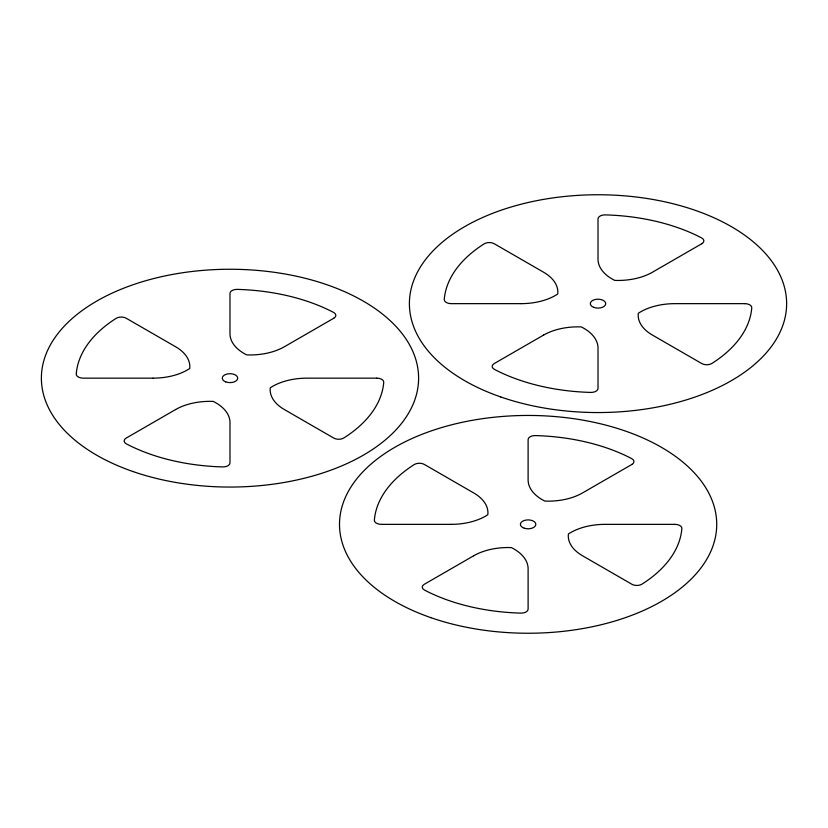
<?xml version="1.0" encoding="UTF-8"?>
<svg xmlns="http://www.w3.org/2000/svg" width="828" height="828" viewBox="0 0 828 828"><rect width="100%" height="100%" fill="white"/><g stroke="black" fill="none" stroke-linecap="round" stroke-linejoin="round"><path stroke-width="1.24" d="M175.588 409.56L126.166 438.095A6.934 4.005 0 0 0 126.405 443.891A153.925 88.865 0 0 0 222.722 466.92A6.934 4.005 0 0 0 229.987 462.924L229.987 422.58A48.573 28.049 0 0 0 213.293 401.414A48.573 28.049 0 0 0 175.588 409.56M333.808 318.221L284.387 346.746A48.573 28.049 0 0 1 246.682 354.891A48.573 28.049 0 0 1 229.987 333.736L229.987 293.391A6.934 4.005 0 0 1 237.253 289.386A153.925 88.865 0 0 1 333.57 312.425A6.934 4.005 0 0 1 333.808 318.221M543.613 335.061L494.192 363.585A6.934 4.005 0 0 0 494.43 369.381A153.925 88.865 0 0 0 590.747 392.42A6.934 4.005 0 0 0 598.013 388.415L598.013 348.07A48.573 28.049 0 0 0 581.318 326.915A48.573 28.049 0 0 0 543.613 335.061M701.833 243.711L652.412 272.236A48.573 28.049 0 0 1 614.707 280.392A48.573 28.049 0 0 1 598.013 259.226L598.013 218.882A6.934 4.005 0 0 1 605.278 214.887A153.925 88.865 0 0 1 701.595 237.915A6.934 4.005 0 0 1 701.833 243.711M473.709 555.764L424.298 584.289A6.934 4.005 0 0 0 424.536 590.085A153.925 88.865 0 0 0 520.843 613.113A6.934 4.005 0 0 0 528.109 609.118L528.109 568.774A48.573 28.049 0 0 0 511.425 547.608A48.573 28.049 0 0 0 473.709 555.764M631.93 464.415L582.519 492.939A48.573 28.049 0 0 1 544.803 501.085A48.573 28.049 0 0 1 528.109 479.929L528.109 439.585A6.934 4.005 0 0 1 535.374 435.58A153.925 88.865 0 0 1 631.692 458.619A6.934 4.005 0 0 1 631.93 464.415M521.071 303.648L451.188 303.648A6.934 4.005 0 0 1 444.263 299.457A153.925 88.865 0 0 1 484.152 243.846A6.934 4.005 0 0 1 494.192 243.711L543.613 272.236A48.573 28.049 0 0 1 557.72 294.012A48.573 28.049 0 0 1 521.071 303.648M744.827 303.648L674.955 303.648A48.573 28.049 0 0 0 638.305 313.284A48.573 28.049 0 0 0 652.412 335.061L701.833 363.585A6.934 4.005 0 0 0 711.873 363.451A153.925 88.865 0 0 0 751.762 307.85A6.934 4.005 0 0 0 744.827 303.648M153.045 378.158L83.173 378.158A6.934 4.005 0 0 1 76.238 373.956A153.925 88.865 0 0 1 116.127 318.356A6.934 4.005 0 0 1 126.166 318.221L175.588 346.746A48.573 28.049 0 0 1 189.695 368.522A48.573 28.049 0 0 1 153.045 378.158M376.812 378.158L306.929 378.158A48.573 28.049 0 0 0 270.28 387.794A48.573 28.049 0 0 0 284.387 409.56L333.808 438.095A6.934 4.005 0 0 0 343.848 437.96A153.925 88.865 0 0 0 383.737 382.35A6.934 4.005 0 0 0 376.812 378.158M451.177 524.352L381.294 524.352A6.934 4.005 0 0 1 374.359 520.15A153.925 88.865 0 0 1 414.259 464.549A6.934 4.005 0 0 1 424.298 464.415L473.709 492.939A48.573 28.049 0 0 1 487.816 514.716A48.573 28.049 0 0 1 451.177 524.352M674.934 524.352L605.051 524.352A48.573 28.049 0 0 0 568.401 533.988A48.573 28.049 0 0 0 582.519 555.764L631.93 584.289A6.934 4.005 0 0 0 641.969 584.154A153.925 88.865 0 0 0 681.868 528.543A6.934 4.005 0 0 0 674.934 524.352M500.795 396.974A188.618 108.903 0 0 0 786.6 305.594A188.618 108.903 0 0 0 506.632 208.387A188.618 108.903 0 0 0 500.795 396.974M593.686 307.343A7.721 4.461 0 0 0 605.713 303.969A7.721 4.461 0 0 0 594.639 299.643A7.721 4.461 0 0 0 593.686 307.343M132.77 471.474A188.618 108.903 0 0 0 418.575 380.104A188.618 108.903 0 0 0 138.618 282.886A188.618 108.903 0 0 0 132.77 471.474M225.661 381.843A7.721 4.461 0 0 0 237.688 378.468A7.721 4.461 0 0 0 226.613 374.142A7.721 4.461 0 0 0 225.661 381.843M524.248 528.212A7.721 4.461 0 0 0 535.83 524.352A7.721 4.461 0 0 0 524.248 520.491A7.721 4.461 0 0 0 524.248 528.212M430.902 617.667A188.618 108.903 0 0 0 716.696 526.298A188.618 108.903 0 0 0 436.739 429.08A188.618 108.903 0 0 0 430.902 617.667"/></g></svg>
